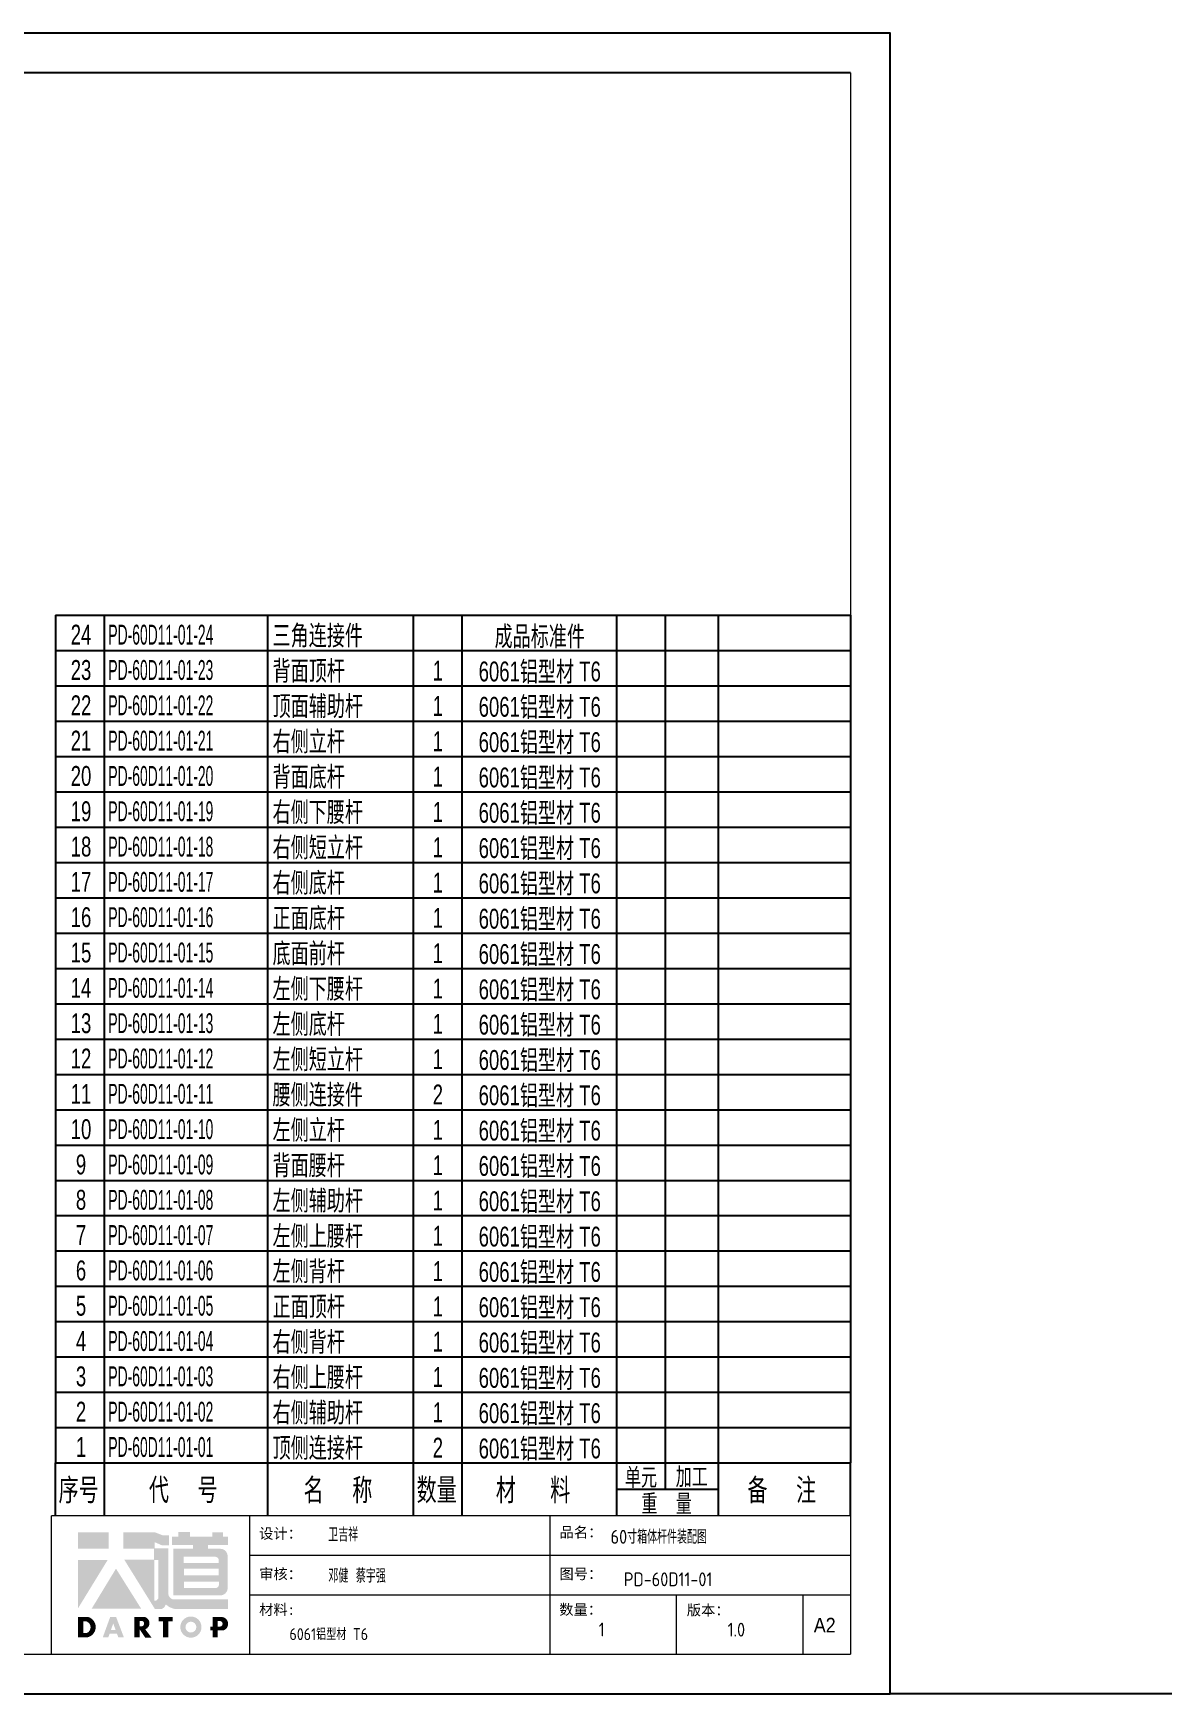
# Model space of a CAD drawing. Header units: millimetres. Extents: x -30327 to 34858, y 4015 to 75103.
# Drawn here: x -1081 to 1990, y 70587 to 75103 of the extents above; entities that cross this region are included whole.
import ezdxf
from ezdxf.enums import TextEntityAlignment as Align

# ---------------------------------------------------------------- set-up
doc = ezdxf.new("R2010")
doc.units = ezdxf.units.MM
for name, color, linetype in [('1轮廓实线层', 7, 'Continuous'), ('2细线层', 4, 'Continuous'), ('6文字层', 3, 'Continuous'), ('print', 30, 'Continuous'), ('图框层', 7, 'Continuous')]:
    doc.layers.add(name, color=color, linetype=linetype)
doc.layers.add('A-TITLEBLOCK', color=7, linetype='Continuous', lineweight=18)
doc.styles.add('GB', font='GBENOR.SHX', dxfattribs={"bigfont": 'gbcbig.shx'})
doc.styles.add('PC_TEXTSTYLE', font='arial.ttf', dxfattribs={"width": 0.8})
doc.styles.add('SLDTEXTSTYLE0', font='simfang.ttf', dxfattribs={"bigfont": 'bigfont'})
doc.styles.add('SLDTEXTSTYLE1', font='Gothic.ttf', dxfattribs={"width": 0.913})

# ---------------------------------------------------------------- blocks, each defined once
blk = doc.blocks.new('PC_MXB_BLOCK')
at = {"layer": '1轮廓实线层'}
for p, q in [((-180, 8), (-180, 0)), ((0, 8), (0, 0))]:
    blk.add_line(p, q, dxfattribs=at)
at = {"layer": '2细线层'}
for p, q in [((-180, 8), (0, 8)), ((-169, 8), (-169, 0)), ((-132, 8), (-132, 0)), ((-99, 8), (-99, 0)), ((-88, 8), (-88, 0)), ((-53, 8), (-53, 0)), ((-42, 8), (-42, 0)), ((-30, 8), (-30, 0)), ((-180, 0), (0, 0))]:
    blk.add_line(p, q, dxfattribs=at)
at = {"layer": '6文字层', "style": 'PC_TEXTSTYLE'}
for tag, width, p, p2 in [('序号', 0.769182, (-178.38, 1.35), (-170.09, 1.35)), ('代号', 3.14773, (-168.05, 1.35), (-134.11, 1.35)), ('名称', 2.802424, (-130.87, 1.2), (-100.28, 1.2)), ('数量', 0.817449, (-97.88, 1.2), (-89, 1.2)), ('材料', 2.943328, (-86.43, 1.01), (-54.3, 1.01)), ('单重', 0.854038, (-52.21, 0.89), (-43, 0.89)), ('总重', 0.958888, (-41.2, 1.27), (-30.86, 1.27)), ('备注', 2.494074, (-28.61, 1.02), (-1.16, 1.02))]:
    blk.add_attdef(tag, text='', height=4.5, dxfattribs=dict(at, width=width)).set_placement(p, p2, align=Align.FIT)
blk = doc.blocks.new('PC_MXBTITLERECORD')
at = {"layer": '1轮廓实线层'}
for p, q in [((-180, 0), (-180, 12)), ((0, 0), (0, 12))]:
    blk.add_line(p, q, dxfattribs=at)
at = {"layer": '2细线层'}
for p, q in [((-169, 12), (-169, 0)), ((-132, 12), (-132, 0)), ((-99, 12), (-99, 0)), ((-88, 12), (-88, 0)), ((-53, 12), (-53, 0)), ((-42, 12), (-42, 6)), ((-30, 12), (-30, 0)), ((-30, 6), (-53, 6))]:
    blk.add_line(p, q, dxfattribs=at)
at = {"style": 'PC_TEXTSTYLE', "flags": 1}
blk.add_attdef('Fo oFShowMe', (-53, 6), '', height=0.00000005, dxfattribs=at)
at = {"layer": '6文字层', "style": 'PC_TEXTSTYLE', "width": 0.667}
for s, height, p in [('单元', 4, (-47.45, 8.84)), ('加工', 4, (-35.96, 8.94)), ('序号', 5, (-174.77, 6)), ('代     号', 5, (-151.09, 6)), ('名     称', 5, (-116.06, 6)), ('数量', 5, (-93.71, 6)), ('材      料', 5, (-71.89, 6)), ('备     注', 5, (-15.57, 6)), ('重    量', 4, (-41.65, 2.94))]:
    blk.add_text(s, height=height, dxfattribs=at).set_placement(p, align=Align.MIDDLE)
blk = doc.blocks.new('Dartop Logo')
at = {"true_color": 0xc40018}
h = blk.add_hatch(color=12, dxfattribs=at)
h.set_gradient(color1=(196, 0, 24), color2=(196, 0, 24), tint=1)
h.paths.add_polyline_path([(30.39, -3.87), (33.08, -5.04), (35.99, -5.04), (35.99, -1.19), (33.59, -1.19), (30.46, 0.05), (17.94, 0.05), (17.94, -6.46), (30.12, -6.46), (30.12, -6.59), (30.12, -10.75), (18.31, -10.75), (30.46, -30.31), (32.87, -30.31, 0.279375), (34.63, -28.6), (34.63, -28.51), (34.84, -28.51, 0.143145), (38.15, -30.2), (59.27, -30.2), (59.27, -26.49), (38.06, -26.49, -0.414214), (35.75, -24.18), (35.75, -6.26), (30.39, -6.26)])
h.paths.add_polyline_path([(30.25, -10.84), (31.8, -10.84), (31.8, -26.02, -0.088936), (30.9, -26.94), (30.24, -26.94)], flags=16)
h = blk.add_hatch(color=12, dxfattribs=at)
h.set_gradient(color1=(196, 0, 24), color2=(196, 0, 24), tint=1)
h.paths.add_polyline_path([(59.24, -1.73), (57.36, -1.73), (57.36, 0.06), (53.06, 0.06), (53.06, -1.64), (44.29, -1.64), (44.29, 0.15), (39.7, 0.15), (39.7, -1.67), (37.16, -1.67), (37.16, -4.97), (45.54, -4.97), (45.54, -6.42), (37.73, -6.42), (37.73, -24.88), (56.26, -24.88, 0.414214), (59.15, -21.99), (59.15, -9.35, 0.414214), (56.26, -6.46), (51.36, -6.46), (51.36, -5.03), (59.24, -5.03)])
h.paths.add_polyline_path([(54.21, -9.59, -0.414214), (55.66, -11.04), (55.66, -12.1), (41.79, -12.1), (41.79, -9.59)], flags=16)
h.paths.add_polyline_path([(55.57, -14.33), (55.57, -17.01), (41.88, -17.01), (41.88, -14.33)], flags=16)
h.paths.add_polyline_path([(55.75, -19.43), (55.75, -20.57, -0.414214), (54.3, -22.02), (41.88, -22.02), (41.88, -19.43)], flags=16)
h = blk.add_hatch(color=12, dxfattribs=at)
h.set_gradient(color1=(196, 0, 24), color2=(196, 0, 24), tint=1)
h.paths.add_polyline_path([(12.18, 0), (0, 0), (0, -6.37), (12.18, -6.37)])
h = blk.add_hatch(color=12, dxfattribs=at)
h.set_gradient(color1=(196, 0, 24), color2=(196, 0, 24), tint=1)
h.paths.add_polyline_path([(11.79, -10.83), (0.03, -10.83), (0.03, -30.03)])
h = blk.add_hatch(color=12, dxfattribs=at)
h.set_gradient(color1=(196, 0, 24), color2=(196, 0, 24), tint=1)
h.paths.add_polyline_path([(15.05, -14.31), (5.44, -30.15), (25.01, -30.15)])
at = {"true_color": 0x646464}
h = blk.add_hatch(color=251, dxfattribs=at)
h.set_gradient(color1=(100, 100, 100), color2=(100, 100, 100), tint=1)
h.paths.add_polyline_path([(4.15, -33.43), (0.11, -33.43), (0.11, -41.5), (3.51, -41.5, 0.793016)])
h.paths.add_polyline_path([(3.57, -39.73), (2.16, -39.73), (2.16, -35.19), (3.42, -35.19, -0.671361)], flags=16)
h = blk.add_hatch(color=251, dxfattribs=at)
h.set_gradient(color1=(100, 100, 100), color2=(100, 100, 100), tint=1)
h.paths.add_polyline_path([(15.08, -33.36), (12.78, -33.36), (9.82, -41.51), (12, -41.51), (12.51, -40.06), (15.46, -40.06), (15.99, -41.52), (18.19, -41.52)])
h.paths.add_polyline_path([(14.9, -38.51), (13.07, -38.51), (13.97, -35.95)], flags=16)
h = blk.add_hatch(color=251, dxfattribs=at)
h.set_gradient(color1=(100, 100, 100), color2=(100, 100, 100), tint=1)
h.paths.add_polyline_path([(26.27, -33.36), (22.3, -33.36), (22.3, -41.51), (24.4, -41.51), (24.4, -38.28), (26.55, -41.54), (29.09, -41.54), (26.61, -38.3, 0.744055)])
h.paths.add_polyline_path([(24.38, -37.08), (24.38, -34.94), (25.32, -34.94, -0.796809), (25.3, -37.08)], flags=16)
h = blk.add_hatch(color=251, dxfattribs=at)
h.set_gradient(color1=(100, 100, 100), color2=(100, 100, 100), tint=1)
h.paths.add_polyline_path([(37.44, -33.4), (31.88, -33.4), (31.88, -35.16), (33.61, -35.16), (33.61, -41.52), (35.69, -41.52), (35.69, -35.16), (37.44, -35.16)])
h = blk.add_hatch(color=251, dxfattribs=at)
h.set_gradient(color1=(100, 100, 100), color2=(100, 100, 100), tint=1)
h.paths.add_polyline_path([(40.46, -37.41, 1), (48.83, -37.41, 1)])
h.paths.add_polyline_path([(46.8, -37.41, -1), (42.5, -37.41, -1)], flags=16)
h = blk.add_hatch(color=251, dxfattribs=at)
h.set_gradient(color1=(100, 100, 100), color2=(100, 100, 100), tint=1)
h.paths.add_polyline_path([(56.85, -33.38), (56.73, -33.38), (53.19, -33.38), (53.19, -37.19), (52.26, -37.19), (52.26, -38.73), (53.18, -38.73), (53.18, -41.5), (55.24, -41.5), (55.24, -38.72), (57.51, -38.72, 0.812304)])
h.paths.add_polyline_path([(55.21, -37.18), (55.21, -35.05), (56.39, -35.05, -0.778213), (56.27, -37.18)], flags=16)
blk = doc.blocks.new('DT-A2-TITLE')
for p, q in [((594, 420), (0, 420)), ((0, 420), (0, 420)), ((0, 420), (0, 0)), ((0, 420), (10, 420)), ((594, 0), (594, 420)), ((10, 410), (10, 10)), ((584, 410), (10, 410))]:
    blk.add_line(p, q)
at = {"layer": 'A-TITLEBLOCK', "color": 7}
for p, q in [((584, 410), (584, 10)), ((594, 0), (594, 297)), ((382, 10), (382, 45)), ((584, 45), (382, 45)), ((432, 45), (432, 10)), ((508, 45), (508, 10)), ((584, 35), (432, 35)), ((432, 25), (584.08, 25)), ((540, 10), (540, 25)), ((572, 10), (572, 25)), ((10, 10), (584, 10)), ((0, 0), (594, 0))]:
    blk.add_line(p, q, dxfattribs=at)
at = {"layer": 'A-TITLEBLOCK', "xscale": 0.6400000000000001, "yscale": 0.6400000000000001, "zscale": 0.6400000000000001}
blk.add_blockref('Dartop Logo', (388.65, 40.81), dxfattribs=at)
at = {"style": 'GB'}
for tag, p, height in [('#设计', (451.96, 38.52), 3.5), ('#品名', (523.32, 37.95), 3.5), ('#审核', (451.99, 28.1), 3.5), ('#图号', (526.67, 27.2), 3.5), ('#材料说明', (442.15, 13.59), 3), ('#数量', (520.33, 14.51), 3.5), ('#版本', (552.92, 14.47), 3.5)]:
    blk.add_attdef(tag, p, '', height=height, dxfattribs=at)
at = {"layer": 'A-TITLEBLOCK', "color": 7, "attachment_point": 1}
for s, insert, char_height, style in [('设计：', (434.47, 41.87), 2.646, 'SLDTEXTSTYLE0'), ('品名：', (510.43, 42.19), 2.646, 'SLDTEXTSTYLE0'), ('审核：', (434.47, 31.64), 2.646, 'SLDTEXTSTYLE0'), ('图号：', (510.4, 31.66), 2.646, 'SLDTEXTSTYLE0'), ('材料:', (434.47, 22.62), 2.646, 'SLDTEXTSTYLE0'), ('数量：', (510.35, 22.64), 2.646, 'SLDTEXTSTYLE0'), ('版本：', (542.59, 22.48), 2.646, 'SLDTEXTSTYLE0'), ('A2', (574.7, 19.21), 3.704, 'SLDTEXTSTYLE1')]:
    blk.add_mtext(s, dxfattribs=dict(at, insert=insert, char_height=char_height, style=style))

msp = doc.modelspace()

# ---------------------------------------------------------------- linework, layer by layer
at = {"layer": 'print'}
msp.add_line((2446.456, 70587.056), (1248.528, 70587.056), dxfattribs=at)
msp.add_lwpolyline([(-5138.16, 70587.056), (1248.528, 70587.056), (1248.528, 75102.896), (-5138.16, 75102.896)], close=True, dxfattribs=at)

# ---------------------------------------------------------------- block references
at = {"xscale": 10.752, "yscale": 10.752, "zscale": 10.752}
msp.add_blockref('DT-A2-TITLE', (-5138.16, 70587.056), dxfattribs=at).add_auto_attribs({'#设计': '卫吉祥', '#审核': '邓健 蔡宇强', '#材料说明': '6061铝型材 T6', '#品名': '60寸箱体杆件装配图', '#图号': 'PD-60D11-01', '#数量': '1', '#版本': '1.0'})
at = {"layer": '图框层'}
ref = msp.add_blockref('PC_MXB_BLOCK', (1141.008, 73424.0647), dxfattribs=dict(at, xscale=12.00596294478851, yscale=12.00596294478851, zscale=12.00596294478851))
ref.add_attrib('材料', '成品标准件', dxfattribs={"layer": '6文字层', "height": 54.02683, "style": 'PC_TEXTSTYLE', "width": 0.667}).set_placement((296.1646, 73436.1948), align=Align.CENTER)
ref.add_attrib('代号', 'PD-60D11-01-24', (-876.5557, 73440.2594), dxfattribs={"layer": '6文字层', "height": 54.026833, "style": 'PC_TEXTSTYLE', "width": 0.5})
ref.add_attrib('序号', '24', dxfattribs={"layer": '6文字层', "height": 54.02683, "style": 'PC_TEXTSTYLE', "width": 0.667}).set_placement((-950.8509, 73440.2594), align=Align.CENTER)
ref.add_attrib('名称', '三角连接件', (-430.1727, 73438.4176), dxfattribs={"layer": '6文字层', "height": 54.02683, "style": 'PC_TEXTSTYLE', "width": 0.667})
ref = msp.add_blockref('PC_MXB_BLOCK', (1141.008, 73328.017), dxfattribs=dict(at, xscale=12.00596294478851, yscale=12.00596294478851, zscale=12.00596294478851))
ref.add_attrib('材料', '6061铝型材 T6', dxfattribs={"layer": '6文字层', "height": 54.02683, "style": 'PC_TEXTSTYLE', "width": 0.667}).set_placement((296.1646, 73340.1471), align=Align.CENTER)
ref.add_attrib('代号', 'PD-60D11-01-23', (-876.5557, 73344.2117), dxfattribs={"layer": '6文字层', "height": 54.026833, "style": 'PC_TEXTSTYLE', "width": 0.5})
ref.add_attrib('序号', '23', dxfattribs={"layer": '6文字层', "height": 54.02683, "style": 'PC_TEXTSTYLE', "width": 0.667}).set_placement((-950.8509, 73344.2117), align=Align.CENTER)
ref.add_attrib('名称', '背面顶杆', (-430.1727, 73342.3698), dxfattribs={"layer": '6文字层', "height": 54.02683, "style": 'PC_TEXTSTYLE', "width": 0.667})
ref.add_attrib('数量', '1', dxfattribs={"layer": '6文字层', "height": 54.0268, "style": 'PC_TEXTSTYLE', "width": 0.667}).set_placement((19.1715, 73342.3698), align=Align.CENTER)
ref = msp.add_blockref('PC_MXB_BLOCK', (1141.008, 73231.9693), dxfattribs=dict(at, xscale=12.00596294478851, yscale=12.00596294478851, zscale=12.00596294478851))
ref.add_attrib('材料', '6061铝型材 T6', dxfattribs={"layer": '6文字层', "height": 54.02683, "style": 'PC_TEXTSTYLE', "width": 0.667}).set_placement((296.1646, 73244.0994), align=Align.CENTER)
ref.add_attrib('代号', 'PD-60D11-01-22', (-876.5557, 73248.164), dxfattribs={"layer": '6文字层', "height": 54.026833, "style": 'PC_TEXTSTYLE', "width": 0.5})
ref.add_attrib('序号', '22', dxfattribs={"layer": '6文字层', "height": 54.02683, "style": 'PC_TEXTSTYLE', "width": 0.667}).set_placement((-950.8509, 73248.164), align=Align.CENTER)
ref.add_attrib('名称', '顶面辅助杆', (-430.1727, 73246.3221), dxfattribs={"layer": '6文字层', "height": 54.02683, "style": 'PC_TEXTSTYLE', "width": 0.667})
ref.add_attrib('数量', '1', dxfattribs={"layer": '6文字层', "height": 54.0268, "style": 'PC_TEXTSTYLE', "width": 0.667}).set_placement((19.1715, 73246.3221), align=Align.CENTER)
ref = msp.add_blockref('PC_MXB_BLOCK', (1141.008, 73135.9216), dxfattribs=dict(at, xscale=12.00596294478851, yscale=12.00596294478851, zscale=12.00596294478851))
ref.add_attrib('材料', '6061铝型材 T6', dxfattribs={"layer": '6文字层', "height": 54.02683, "style": 'PC_TEXTSTYLE', "width": 0.667}).set_placement((296.1646, 73148.0517), align=Align.CENTER)
ref.add_attrib('代号', 'PD-60D11-01-21', (-876.5557, 73152.1163), dxfattribs={"layer": '6文字层', "height": 54.026833, "style": 'PC_TEXTSTYLE', "width": 0.5})
ref.add_attrib('序号', '21', dxfattribs={"layer": '6文字层', "height": 54.02683, "style": 'PC_TEXTSTYLE', "width": 0.667}).set_placement((-950.8509, 73152.1163), align=Align.CENTER)
ref.add_attrib('名称', '右侧立杆', (-430.1727, 73150.2744), dxfattribs={"layer": '6文字层', "height": 54.02683, "style": 'PC_TEXTSTYLE', "width": 0.667})
ref.add_attrib('数量', '1', dxfattribs={"layer": '6文字层', "height": 54.0268, "style": 'PC_TEXTSTYLE', "width": 0.667}).set_placement((19.1715, 73150.2744), align=Align.CENTER)
ref = msp.add_blockref('PC_MXB_BLOCK', (1141.008, 73039.8739), dxfattribs=dict(at, xscale=12.00596294478851, yscale=12.00596294478851, zscale=12.00596294478851))
ref.add_attrib('材料', '6061铝型材 T6', dxfattribs={"layer": '6文字层', "height": 54.02683, "style": 'PC_TEXTSTYLE', "width": 0.667}).set_placement((296.1646, 73052.004), align=Align.CENTER)
ref.add_attrib('代号', 'PD-60D11-01-20', (-876.5557, 73056.0686), dxfattribs={"layer": '6文字层', "height": 54.026833, "style": 'PC_TEXTSTYLE', "width": 0.5})
ref.add_attrib('序号', '20', dxfattribs={"layer": '6文字层', "height": 54.02683, "style": 'PC_TEXTSTYLE', "width": 0.667}).set_placement((-950.8509, 73056.0686), align=Align.CENTER)
ref.add_attrib('名称', '背面底杆', (-430.1727, 73054.2267), dxfattribs={"layer": '6文字层', "height": 54.02683, "style": 'PC_TEXTSTYLE', "width": 0.667})
ref.add_attrib('数量', '1', dxfattribs={"layer": '6文字层', "height": 54.0268, "style": 'PC_TEXTSTYLE', "width": 0.667}).set_placement((19.1715, 73054.2267), align=Align.CENTER)
ref = msp.add_blockref('PC_MXB_BLOCK', (1141.008, 72943.8262), dxfattribs=dict(at, xscale=12.00596294478851, yscale=12.00596294478851, zscale=12.00596294478851))
ref.add_attrib('材料', '6061铝型材 T6', dxfattribs={"layer": '6文字层', "height": 54.02683, "style": 'PC_TEXTSTYLE', "width": 0.667}).set_placement((296.1646, 72955.9563), align=Align.CENTER)
ref.add_attrib('代号', 'PD-60D11-01-19', (-876.5557, 72960.0209), dxfattribs={"layer": '6文字层', "height": 54.026833, "style": 'PC_TEXTSTYLE', "width": 0.5})
ref.add_attrib('序号', '19', dxfattribs={"layer": '6文字层', "height": 54.02683, "style": 'PC_TEXTSTYLE', "width": 0.667}).set_placement((-950.8509, 72960.0209), align=Align.CENTER)
ref.add_attrib('名称', '右侧下腰杆', (-430.1727, 72958.179), dxfattribs={"layer": '6文字层', "height": 54.02683, "style": 'PC_TEXTSTYLE', "width": 0.667})
ref.add_attrib('数量', '1', dxfattribs={"layer": '6文字层', "height": 54.0268, "style": 'PC_TEXTSTYLE', "width": 0.667}).set_placement((19.1715, 72958.179), align=Align.CENTER)
ref = msp.add_blockref('PC_MXB_BLOCK', (1141.008, 72847.7785), dxfattribs=dict(at, xscale=12.00596294478851, yscale=12.00596294478851, zscale=12.00596294478851))
ref.add_attrib('材料', '6061铝型材 T6', dxfattribs={"layer": '6文字层', "height": 54.02683, "style": 'PC_TEXTSTYLE', "width": 0.667}).set_placement((296.1646, 72859.9086), align=Align.CENTER)
ref.add_attrib('代号', 'PD-60D11-01-18', (-876.5557, 72863.9732), dxfattribs={"layer": '6文字层', "height": 54.026833, "style": 'PC_TEXTSTYLE', "width": 0.5})
ref.add_attrib('序号', '18', dxfattribs={"layer": '6文字层', "height": 54.02683, "style": 'PC_TEXTSTYLE', "width": 0.667}).set_placement((-950.8509, 72863.9732), align=Align.CENTER)
ref.add_attrib('名称', '右侧短立杆', (-430.1727, 72862.1313), dxfattribs={"layer": '6文字层', "height": 54.02683, "style": 'PC_TEXTSTYLE', "width": 0.667})
ref.add_attrib('数量', '1', dxfattribs={"layer": '6文字层', "height": 54.0268, "style": 'PC_TEXTSTYLE', "width": 0.667}).set_placement((19.1715, 72862.1313), align=Align.CENTER)
ref = msp.add_blockref('PC_MXB_BLOCK', (1141.008, 72751.7308), dxfattribs=dict(at, xscale=12.00596294478851, yscale=12.00596294478851, zscale=12.00596294478851))
ref.add_attrib('材料', '6061铝型材 T6', dxfattribs={"layer": '6文字层', "height": 54.02683, "style": 'PC_TEXTSTYLE', "width": 0.667}).set_placement((296.1646, 72763.8609), align=Align.CENTER)
ref.add_attrib('代号', 'PD-60D11-01-17', (-876.5557, 72767.9255), dxfattribs={"layer": '6文字层', "height": 54.026833, "style": 'PC_TEXTSTYLE', "width": 0.5})
ref.add_attrib('序号', '17', dxfattribs={"layer": '6文字层', "height": 54.02683, "style": 'PC_TEXTSTYLE', "width": 0.667}).set_placement((-950.8509, 72767.9255), align=Align.CENTER)
ref.add_attrib('名称', '右侧底杆', (-430.1727, 72766.0836), dxfattribs={"layer": '6文字层', "height": 54.02683, "style": 'PC_TEXTSTYLE', "width": 0.667})
ref.add_attrib('数量', '1', dxfattribs={"layer": '6文字层', "height": 54.0268, "style": 'PC_TEXTSTYLE', "width": 0.667}).set_placement((19.1715, 72766.0836), align=Align.CENTER)
ref = msp.add_blockref('PC_MXB_BLOCK', (1141.008, 72655.6831), dxfattribs=dict(at, xscale=12.00596294478851, yscale=12.00596294478851, zscale=12.00596294478851))
ref.add_attrib('材料', '6061铝型材 T6', dxfattribs={"layer": '6文字层', "height": 54.02683, "style": 'PC_TEXTSTYLE', "width": 0.667}).set_placement((296.1646, 72667.8132), align=Align.CENTER)
ref.add_attrib('代号', 'PD-60D11-01-16', (-876.5557, 72671.8778), dxfattribs={"layer": '6文字层', "height": 54.026833, "style": 'PC_TEXTSTYLE', "width": 0.5})
ref.add_attrib('序号', '16', dxfattribs={"layer": '6文字层', "height": 54.02683, "style": 'PC_TEXTSTYLE', "width": 0.667}).set_placement((-950.8509, 72671.8778), align=Align.CENTER)
ref.add_attrib('名称', '正面底杆', (-430.1727, 72670.0359), dxfattribs={"layer": '6文字层', "height": 54.02683, "style": 'PC_TEXTSTYLE', "width": 0.667})
ref.add_attrib('数量', '1', dxfattribs={"layer": '6文字层', "height": 54.0268, "style": 'PC_TEXTSTYLE', "width": 0.667}).set_placement((19.1715, 72670.0359), align=Align.CENTER)
ref = msp.add_blockref('PC_MXB_BLOCK', (1141.008, 72559.6354), dxfattribs=dict(at, xscale=12.00596294478851, yscale=12.00596294478851, zscale=12.00596294478851))
ref.add_attrib('材料', '6061铝型材 T6', dxfattribs={"layer": '6文字层', "height": 54.02683, "style": 'PC_TEXTSTYLE', "width": 0.667}).set_placement((296.1646, 72571.7655), align=Align.CENTER)
ref.add_attrib('代号', 'PD-60D11-01-15', (-876.5557, 72575.8301), dxfattribs={"layer": '6文字层', "height": 54.026833, "style": 'PC_TEXTSTYLE', "width": 0.5})
ref.add_attrib('序号', '15', dxfattribs={"layer": '6文字层', "height": 54.02683, "style": 'PC_TEXTSTYLE', "width": 0.667}).set_placement((-950.8509, 72575.8301), align=Align.CENTER)
ref.add_attrib('名称', '底面前杆', (-430.1727, 72573.9882), dxfattribs={"layer": '6文字层', "height": 54.02683, "style": 'PC_TEXTSTYLE', "width": 0.667})
ref.add_attrib('数量', '1', dxfattribs={"layer": '6文字层', "height": 54.0268, "style": 'PC_TEXTSTYLE', "width": 0.667}).set_placement((19.1715, 72573.9882), align=Align.CENTER)
ref = msp.add_blockref('PC_MXB_BLOCK', (1141.008, 72463.5877), dxfattribs=dict(at, xscale=12.00596294478851, yscale=12.00596294478851, zscale=12.00596294478851))
ref.add_attrib('材料', '6061铝型材 T6', dxfattribs={"layer": '6文字层', "height": 54.02683, "style": 'PC_TEXTSTYLE', "width": 0.667}).set_placement((296.1646, 72475.7178), align=Align.CENTER)
ref.add_attrib('代号', 'PD-60D11-01-14', (-876.5557, 72479.7823), dxfattribs={"layer": '6文字层', "height": 54.026833, "style": 'PC_TEXTSTYLE', "width": 0.5})
ref.add_attrib('序号', '14', dxfattribs={"layer": '6文字层', "height": 54.02683, "style": 'PC_TEXTSTYLE', "width": 0.667}).set_placement((-950.8509, 72479.7823), align=Align.CENTER)
ref.add_attrib('名称', '左侧下腰杆', (-430.1727, 72477.9405), dxfattribs={"layer": '6文字层', "height": 54.02683, "style": 'PC_TEXTSTYLE', "width": 0.667})
ref.add_attrib('数量', '1', dxfattribs={"layer": '6文字层', "height": 54.0268, "style": 'PC_TEXTSTYLE', "width": 0.667}).set_placement((19.1715, 72477.9405), align=Align.CENTER)
ref = msp.add_blockref('PC_MXB_BLOCK', (1141.008, 72367.54), dxfattribs=dict(at, xscale=12.00596294478851, yscale=12.00596294478851, zscale=12.00596294478851))
ref.add_attrib('材料', '6061铝型材 T6', dxfattribs={"layer": '6文字层', "height": 54.02683, "style": 'PC_TEXTSTYLE', "width": 0.667}).set_placement((296.1646, 72379.6701), align=Align.CENTER)
ref.add_attrib('代号', 'PD-60D11-01-13', (-876.5557, 72383.7346), dxfattribs={"layer": '6文字层', "height": 54.026833, "style": 'PC_TEXTSTYLE', "width": 0.5})
ref.add_attrib('序号', '13', dxfattribs={"layer": '6文字层', "height": 54.02683, "style": 'PC_TEXTSTYLE', "width": 0.667}).set_placement((-950.8509, 72383.7346), align=Align.CENTER)
ref.add_attrib('名称', '左侧底杆', (-430.1727, 72381.8928), dxfattribs={"layer": '6文字层', "height": 54.02683, "style": 'PC_TEXTSTYLE', "width": 0.667})
ref.add_attrib('数量', '1', dxfattribs={"layer": '6文字层', "height": 54.0268, "style": 'PC_TEXTSTYLE', "width": 0.667}).set_placement((19.1715, 72381.8928), align=Align.CENTER)
ref = msp.add_blockref('PC_MXB_BLOCK', (1141.008, 72271.4923), dxfattribs=dict(at, xscale=12.00596294478851, yscale=12.00596294478851, zscale=12.00596294478851))
ref.add_attrib('材料', '6061铝型材 T6', dxfattribs={"layer": '6文字层', "height": 54.02683, "style": 'PC_TEXTSTYLE', "width": 0.667}).set_placement((296.1646, 72283.6224), align=Align.CENTER)
ref.add_attrib('代号', 'PD-60D11-01-12', (-876.5557, 72287.6869), dxfattribs={"layer": '6文字层', "height": 54.026833, "style": 'PC_TEXTSTYLE', "width": 0.5})
ref.add_attrib('序号', '12', dxfattribs={"layer": '6文字层', "height": 54.02683, "style": 'PC_TEXTSTYLE', "width": 0.667}).set_placement((-950.8509, 72287.6869), align=Align.CENTER)
ref.add_attrib('名称', '左侧短立杆', (-430.1727, 72285.8451), dxfattribs={"layer": '6文字层', "height": 54.02683, "style": 'PC_TEXTSTYLE', "width": 0.667})
ref.add_attrib('数量', '1', dxfattribs={"layer": '6文字层', "height": 54.0268, "style": 'PC_TEXTSTYLE', "width": 0.667}).set_placement((19.1715, 72285.8451), align=Align.CENTER)
ref = msp.add_blockref('PC_MXB_BLOCK', (1141.008, 72175.4446), dxfattribs=dict(at, xscale=12.00596294478851, yscale=12.00596294478851, zscale=12.00596294478851))
ref.add_attrib('材料', '6061铝型材 T6', dxfattribs={"layer": '6文字层', "height": 54.02683, "style": 'PC_TEXTSTYLE', "width": 0.667}).set_placement((296.1646, 72187.5747), align=Align.CENTER)
ref.add_attrib('代号', 'PD-60D11-01-11', (-876.5557, 72191.6392), dxfattribs={"layer": '6文字层', "height": 54.026833, "style": 'PC_TEXTSTYLE', "width": 0.5})
ref.add_attrib('序号', '11', dxfattribs={"layer": '6文字层', "height": 54.02683, "style": 'PC_TEXTSTYLE', "width": 0.667}).set_placement((-950.8509, 72191.6392), align=Align.CENTER)
ref.add_attrib('名称', '腰侧连接件', (-430.1727, 72189.7974), dxfattribs={"layer": '6文字层', "height": 54.02683, "style": 'PC_TEXTSTYLE', "width": 0.667})
ref.add_attrib('数量', '2', dxfattribs={"layer": '6文字层', "height": 54.0268, "style": 'PC_TEXTSTYLE', "width": 0.667}).set_placement((19.1715, 72189.7974), align=Align.CENTER)
ref = msp.add_blockref('PC_MXB_BLOCK', (1141.008, 72079.3969), dxfattribs=dict(at, xscale=12.00596294478851, yscale=12.00596294478851, zscale=12.00596294478851))
ref.add_attrib('材料', '6061铝型材 T6', dxfattribs={"layer": '6文字层', "height": 54.02683, "style": 'PC_TEXTSTYLE', "width": 0.667}).set_placement((296.1646, 72091.527), align=Align.CENTER)
ref.add_attrib('代号', 'PD-60D11-01-10', (-876.5557, 72095.5915), dxfattribs={"layer": '6文字层', "height": 54.026833, "style": 'PC_TEXTSTYLE', "width": 0.5})
ref.add_attrib('序号', '10', dxfattribs={"layer": '6文字层', "height": 54.02683, "style": 'PC_TEXTSTYLE', "width": 0.667}).set_placement((-950.8509, 72095.5915), align=Align.CENTER)
ref.add_attrib('名称', '左侧立杆', (-430.1727, 72093.7497), dxfattribs={"layer": '6文字层', "height": 54.02683, "style": 'PC_TEXTSTYLE', "width": 0.667})
ref.add_attrib('数量', '1', dxfattribs={"layer": '6文字层', "height": 54.0268, "style": 'PC_TEXTSTYLE', "width": 0.667}).set_placement((19.1715, 72093.7497), align=Align.CENTER)
ref = msp.add_blockref('PC_MXB_BLOCK', (1141.008, 71983.3492), dxfattribs=dict(at, xscale=12.00596294478851, yscale=12.00596294478851, zscale=12.00596294478851))
ref.add_attrib('材料', '6061铝型材 T6', dxfattribs={"layer": '6文字层', "height": 54.02683, "style": 'PC_TEXTSTYLE', "width": 0.667}).set_placement((296.1646, 71995.4793), align=Align.CENTER)
ref.add_attrib('代号', 'PD-60D11-01-09', (-876.5557, 71999.5438), dxfattribs={"layer": '6文字层', "height": 54.026833, "style": 'PC_TEXTSTYLE', "width": 0.5})
ref.add_attrib('序号', '9', dxfattribs={"layer": '6文字层', "height": 54.0268, "style": 'PC_TEXTSTYLE', "width": 0.667}).set_placement((-950.8509, 71999.5438), align=Align.CENTER)
ref.add_attrib('名称', '背面腰杆', (-430.1727, 71997.702), dxfattribs={"layer": '6文字层', "height": 54.02683, "style": 'PC_TEXTSTYLE', "width": 0.667})
ref.add_attrib('数量', '1', dxfattribs={"layer": '6文字层', "height": 54.0268, "style": 'PC_TEXTSTYLE', "width": 0.667}).set_placement((19.1715, 71997.702), align=Align.CENTER)
ref = msp.add_blockref('PC_MXB_BLOCK', (1141.008, 71887.3015), dxfattribs=dict(at, xscale=12.00596294478851, yscale=12.00596294478851, zscale=12.00596294478851))
ref.add_attrib('材料', '6061铝型材 T6', dxfattribs={"layer": '6文字层', "height": 54.02683, "style": 'PC_TEXTSTYLE', "width": 0.667}).set_placement((296.1646, 71899.4316), align=Align.CENTER)
ref.add_attrib('代号', 'PD-60D11-01-08', (-876.5557, 71903.4961), dxfattribs={"layer": '6文字层', "height": 54.026833, "style": 'PC_TEXTSTYLE', "width": 0.5})
ref.add_attrib('序号', '8', dxfattribs={"layer": '6文字层', "height": 54.0268, "style": 'PC_TEXTSTYLE', "width": 0.667}).set_placement((-950.8509, 71903.4961), align=Align.CENTER)
ref.add_attrib('名称', '左侧辅助杆', (-430.1727, 71901.6543), dxfattribs={"layer": '6文字层', "height": 54.02683, "style": 'PC_TEXTSTYLE', "width": 0.667})
ref.add_attrib('数量', '1', dxfattribs={"layer": '6文字层', "height": 54.0268, "style": 'PC_TEXTSTYLE', "width": 0.667}).set_placement((19.1715, 71901.6543), align=Align.CENTER)
ref = msp.add_blockref('PC_MXB_BLOCK', (1141.008, 71791.2538), dxfattribs=dict(at, xscale=12.00596294478851, yscale=12.00596294478851, zscale=12.00596294478851))
ref.add_attrib('材料', '6061铝型材 T6', dxfattribs={"layer": '6文字层', "height": 54.02683, "style": 'PC_TEXTSTYLE', "width": 0.667}).set_placement((296.1646, 71803.3839), align=Align.CENTER)
ref.add_attrib('代号', 'PD-60D11-01-07', (-876.5557, 71807.4484), dxfattribs={"layer": '6文字层', "height": 54.026833, "style": 'PC_TEXTSTYLE', "width": 0.5})
ref.add_attrib('序号', '7', dxfattribs={"layer": '6文字层', "height": 54.0268, "style": 'PC_TEXTSTYLE', "width": 0.667}).set_placement((-950.8509, 71807.4484), align=Align.CENTER)
ref.add_attrib('名称', '左侧上腰杆', (-430.1727, 71805.6066), dxfattribs={"layer": '6文字层', "height": 54.02683, "style": 'PC_TEXTSTYLE', "width": 0.667})
ref.add_attrib('数量', '1', dxfattribs={"layer": '6文字层', "height": 54.0268, "style": 'PC_TEXTSTYLE', "width": 0.667}).set_placement((19.1715, 71805.6066), align=Align.CENTER)
ref = msp.add_blockref('PC_MXB_BLOCK', (1141.008, 71695.206), dxfattribs=dict(at, xscale=12.00596294478851, yscale=12.00596294478851, zscale=12.00596294478851))
ref.add_attrib('材料', '6061铝型材 T6', dxfattribs={"layer": '6文字层', "height": 54.02683, "style": 'PC_TEXTSTYLE', "width": 0.667}).set_placement((296.1646, 71707.3362), align=Align.CENTER)
ref.add_attrib('代号', 'PD-60D11-01-06', (-876.5557, 71711.4007), dxfattribs={"layer": '6文字层', "height": 54.026833, "style": 'PC_TEXTSTYLE', "width": 0.5})
ref.add_attrib('序号', '6', dxfattribs={"layer": '6文字层', "height": 54.0268, "style": 'PC_TEXTSTYLE', "width": 0.667}).set_placement((-950.8509, 71711.4007), align=Align.CENTER)
ref.add_attrib('名称', '左侧背杆', (-430.1727, 71709.5589), dxfattribs={"layer": '6文字层', "height": 54.02683, "style": 'PC_TEXTSTYLE', "width": 0.667})
ref.add_attrib('数量', '1', dxfattribs={"layer": '6文字层', "height": 54.0268, "style": 'PC_TEXTSTYLE', "width": 0.667}).set_placement((19.1715, 71709.5589), align=Align.CENTER)
ref = msp.add_blockref('PC_MXB_BLOCK', (1141.008, 71599.1583), dxfattribs=dict(at, xscale=12.00596294478851, yscale=12.00596294478851, zscale=12.00596294478851))
ref.add_attrib('材料', '6061铝型材 T6', dxfattribs={"layer": '6文字层', "height": 54.02683, "style": 'PC_TEXTSTYLE', "width": 0.667}).set_placement((296.1646, 71611.2885), align=Align.CENTER)
ref.add_attrib('代号', 'PD-60D11-01-05', (-876.5557, 71615.353), dxfattribs={"layer": '6文字层', "height": 54.026833, "style": 'PC_TEXTSTYLE', "width": 0.5})
ref.add_attrib('序号', '5', dxfattribs={"layer": '6文字层', "height": 54.0268, "style": 'PC_TEXTSTYLE', "width": 0.667}).set_placement((-950.8509, 71615.353), align=Align.CENTER)
ref.add_attrib('名称', '正面顶杆', (-430.1727, 71613.5112), dxfattribs={"layer": '6文字层', "height": 54.02683, "style": 'PC_TEXTSTYLE', "width": 0.667})
ref.add_attrib('数量', '1', dxfattribs={"layer": '6文字层', "height": 54.0268, "style": 'PC_TEXTSTYLE', "width": 0.667}).set_placement((19.1715, 71613.5112), align=Align.CENTER)
ref = msp.add_blockref('PC_MXB_BLOCK', (1141.008, 71503.1106), dxfattribs=dict(at, xscale=12.00596294478851, yscale=12.00596294478851, zscale=12.00596294478851))
ref.add_attrib('材料', '6061铝型材 T6', dxfattribs={"layer": '6文字层', "height": 54.02683, "style": 'PC_TEXTSTYLE', "width": 0.667}).set_placement((296.1646, 71515.2408), align=Align.CENTER)
ref.add_attrib('代号', 'PD-60D11-01-04', (-876.5557, 71519.3053), dxfattribs={"layer": '6文字层', "height": 54.026833, "style": 'PC_TEXTSTYLE', "width": 0.5})
ref.add_attrib('序号', '4', dxfattribs={"layer": '6文字层', "height": 54.0268, "style": 'PC_TEXTSTYLE', "width": 0.667}).set_placement((-950.8509, 71519.3053), align=Align.CENTER)
ref.add_attrib('名称', '右侧背杆', (-430.1727, 71517.4635), dxfattribs={"layer": '6文字层', "height": 54.02683, "style": 'PC_TEXTSTYLE', "width": 0.667})
ref.add_attrib('数量', '1', dxfattribs={"layer": '6文字层', "height": 54.0268, "style": 'PC_TEXTSTYLE', "width": 0.667}).set_placement((19.1715, 71517.4635), align=Align.CENTER)
ref = msp.add_blockref('PC_MXB_BLOCK', (1141.008, 71407.0629), dxfattribs=dict(at, xscale=12.00596294478851, yscale=12.00596294478851, zscale=12.00596294478851))
ref.add_attrib('材料', '6061铝型材 T6', dxfattribs={"layer": '6文字层', "height": 54.02683, "style": 'PC_TEXTSTYLE', "width": 0.667}).set_placement((296.1646, 71419.1931), align=Align.CENTER)
ref.add_attrib('代号', 'PD-60D11-01-03', (-876.5557, 71423.2576), dxfattribs={"layer": '6文字层', "height": 54.026833, "style": 'PC_TEXTSTYLE', "width": 0.5})
ref.add_attrib('序号', '3', dxfattribs={"layer": '6文字层', "height": 54.0268, "style": 'PC_TEXTSTYLE', "width": 0.667}).set_placement((-950.8509, 71423.2576), align=Align.CENTER)
ref.add_attrib('名称', '右侧上腰杆', (-430.1727, 71421.4158), dxfattribs={"layer": '6文字层', "height": 54.02683, "style": 'PC_TEXTSTYLE', "width": 0.667})
ref.add_attrib('数量', '1', dxfattribs={"layer": '6文字层', "height": 54.0268, "style": 'PC_TEXTSTYLE', "width": 0.667}).set_placement((19.1715, 71421.4158), align=Align.CENTER)
ref = msp.add_blockref('PC_MXB_BLOCK', (1141.008, 71311.0152), dxfattribs=dict(at, xscale=12.00596294478851, yscale=12.00596294478851, zscale=12.00596294478851))
ref.add_attrib('材料', '6061铝型材 T6', dxfattribs={"layer": '6文字层', "height": 54.02683, "style": 'PC_TEXTSTYLE', "width": 0.667}).set_placement((296.1646, 71323.1454), align=Align.CENTER)
ref.add_attrib('代号', 'PD-60D11-01-02', (-876.5557, 71327.2099), dxfattribs={"layer": '6文字层', "height": 54.026833, "style": 'PC_TEXTSTYLE', "width": 0.5})
ref.add_attrib('序号', '2', dxfattribs={"layer": '6文字层', "height": 54.0268, "style": 'PC_TEXTSTYLE', "width": 0.667}).set_placement((-950.8509, 71327.2099), align=Align.CENTER)
ref.add_attrib('名称', '右侧辅助杆', (-430.1727, 71325.3681), dxfattribs={"layer": '6文字层', "height": 54.02683, "style": 'PC_TEXTSTYLE', "width": 0.667})
ref.add_attrib('数量', '1', dxfattribs={"layer": '6文字层', "height": 54.0268, "style": 'PC_TEXTSTYLE', "width": 0.667}).set_placement((19.1715, 71325.3681), align=Align.CENTER)
ref = msp.add_blockref('PC_MXB_BLOCK', (1141.008, 71214.9675), dxfattribs=dict(at, xscale=12.00596294478851, yscale=12.00596294478851, zscale=12.00596294478851))
ref.add_attrib('材料', '6061铝型材 T6', dxfattribs={"layer": '6文字层', "height": 54.02683, "style": 'PC_TEXTSTYLE', "width": 0.667}).set_placement((296.1646, 71227.0977), align=Align.CENTER)
ref.add_attrib('代号', 'PD-60D11-01-01', (-876.5557, 71231.1622), dxfattribs={"layer": '6文字层', "height": 54.026833, "style": 'PC_TEXTSTYLE', "width": 0.5})
ref.add_attrib('序号', '1', dxfattribs={"layer": '6文字层', "height": 54.0268, "style": 'PC_TEXTSTYLE', "width": 0.667}).set_placement((-950.8509, 71231.1622), align=Align.CENTER)
ref.add_attrib('名称', '顶侧连接杆', (-430.1727, 71229.3204), dxfattribs={"layer": '6文字层', "height": 54.02683, "style": 'PC_TEXTSTYLE', "width": 0.667})
ref.add_attrib('数量', '2', dxfattribs={"layer": '6文字层', "height": 54.0268, "style": 'PC_TEXTSTYLE', "width": 0.667}).set_placement((19.1715, 71229.3204), align=Align.CENTER)
at = {"layer": '图框层', "xscale": 12.00596294478851, "yscale": 12.00596294478851, "zscale": 12.00596294478851}
msp.add_blockref('PC_MXBTITLERECORD', (1141.008, 71070.896), dxfattribs=at)

doc.saveas('drawing.dxf')
